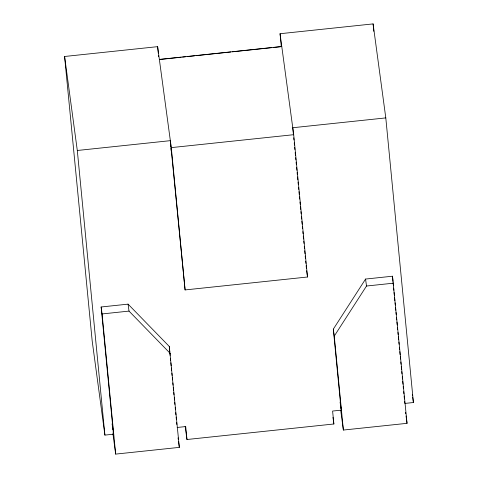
<?xml version="1.0" encoding="UTF-8"?>
<svg xmlns="http://www.w3.org/2000/svg" width="478" height="478" viewBox="0 0 478 478"><rect width="100%" height="100%" fill="white"/><g stroke="black" fill="none" stroke-linecap="round" stroke-linejoin="round"><path stroke-width="0.72" d="M185.177 426.286L186.964 439.509L333.865 423.992L332.61 411.056L341.178 410.154L333.321 329.127L365.568 279.056L392.498 276.212L407.035 423.329L343.377 430.051L340.695 410.208M343.377 430.051L334.259 336.094L366.507 286.023L365.568 279.056M112.892 433.522L115.676 454.1L179.334 447.378L169.278 346.454L128.074 304.139L101.139 306.984L113.477 434.197L104.909 435.105L92.2 341.095L64.59 56.482L157.632 46.653L171.285 147.624L185.088 289.931L307.503 277.007L293.701 134.694L280.048 33.723L373.091 23.9L385.8 117.905L413.41 402.524L404.836 403.432L404.621 401.209M159.359 59.421L281.775 46.491M159.628 59.511L181.144 57.241M182.626 57.085L185.595 56.768M187.077 56.613L194.498 55.83M195.986 55.675L230.856 51.988M232.338 51.833L244.21 50.578M245.692 50.423L271.659 47.681M273.147 47.525L280.562 46.742M64.59 56.482L77.305 150.486L170.341 140.663L185.088 289.931M385.8 117.905L292.763 127.734L293.456 134.921M171.285 147.624L293.701 134.694M101.139 306.984L102.083 313.944L129.012 311.1L170.222 353.415M366.507 286.023L393.442 283.179M177.135 427.475L185.709 426.573L186.964 439.509M412.317 394.446L412.514 395.915M412.711 397.385L413.41 402.524M405.541 412.305L405.744 413.775M406.043 415.98L406.336 418.184M406.539 419.654L407.035 423.329M333.321 329.127L334.259 336.094M340.079 402.028L340.384 404.245M340.581 405.72L340.981 408.678M332.969 417.384L333.865 423.992M306.661 270.739L307.503 277.007M170.401 144.732L170.598 146.214M170.897 148.431L171.297 151.383M178.043 437.824L178.24 439.294M178.539 441.499L179.334 447.378M128.074 304.139L129.012 311.1M112.079 423.861L112.282 425.336M112.581 427.553L112.88 429.77M113.178 431.987L113.477 434.197M373.091 23.9L373.808 31.333M392.498 276.212L393 281.393M393.143 282.868L393.43 285.832M393.645 288.049L393.86 290.266M394.075 292.488L394.362 295.446M394.577 297.663L394.864 300.62M395.079 302.843L395.294 305.06M395.509 307.276L395.796 310.234M396.011 312.457L396.226 314.673M396.519 317.631L396.734 319.854M396.949 322.07L397.236 325.028M397.451 327.251L397.666 329.467M397.953 332.425L398.168 334.642M398.383 336.865L398.67 339.822M398.885 342.039L399.1 344.262M399.387 347.219L399.602 349.436M399.817 351.659L400.104 354.616M400.319 356.833L400.534 359.05M400.821 362.013L401.036 364.23M401.251 366.447L401.538 369.404M401.753 371.627L401.968 373.844M402.255 376.801L402.47 379.024M402.685 381.241L402.972 384.198M403.187 386.421L403.402 388.638M403.689 391.596L403.904 393.812M404.119 396.035L404.406 398.993M293.737 137.795L293.946 139.952M294.233 142.886L294.448 145.103M294.663 147.326L294.878 149.542M295.165 152.5L295.452 155.458M295.667 157.674L295.882 159.891M296.097 162.108L296.312 164.324M296.599 167.282L296.886 170.24M297.101 172.456L297.316 174.673M297.531 176.896L297.818 179.853M298.033 182.07L298.248 184.287M298.535 187.245L298.75 189.461M298.965 191.678L299.252 194.636M299.467 196.852L299.682 199.069M299.969 202.027L300.184 204.249M300.399 206.466L300.686 209.424M300.901 211.64L301.116 213.857M301.403 216.815L301.618 219.032M301.833 221.248L302.12 224.206M302.335 226.423L302.55 228.639M302.837 231.597L303.052 233.82M303.267 236.036L303.554 238.994M303.769 241.211L303.984 243.427M304.271 246.385L304.486 248.602M304.701 250.819L304.988 253.776M305.203 255.993L305.418 258.216M305.705 261.167L305.92 263.39M306.135 265.607L306.422 268.564M280.048 33.723L281.303 46.665M157.632 46.653L158.26 53.124M158.469 55.281L158.606 56.715M169.278 346.454L169.786 351.653M169.929 353.14L170.144 355.369M170.431 358.345L170.646 360.573M170.867 362.808L171.154 365.778M171.369 368.006L171.584 370.241M171.877 373.21L172.092 375.439M172.307 377.674L172.522 379.902M172.809 382.878L173.03 385.107M173.245 387.335L173.532 390.311M173.747 392.54L173.968 394.768M174.255 397.744L174.47 399.972M174.685 402.201L174.9 404.43M175.193 407.405L175.408 409.634M175.695 412.61L175.91 414.838M176.131 417.067L176.346 419.302M176.633 422.271L176.848 424.506M102.083 313.944L115.676 454.1M77.305 150.486L104.909 435.105"/></g></svg>
